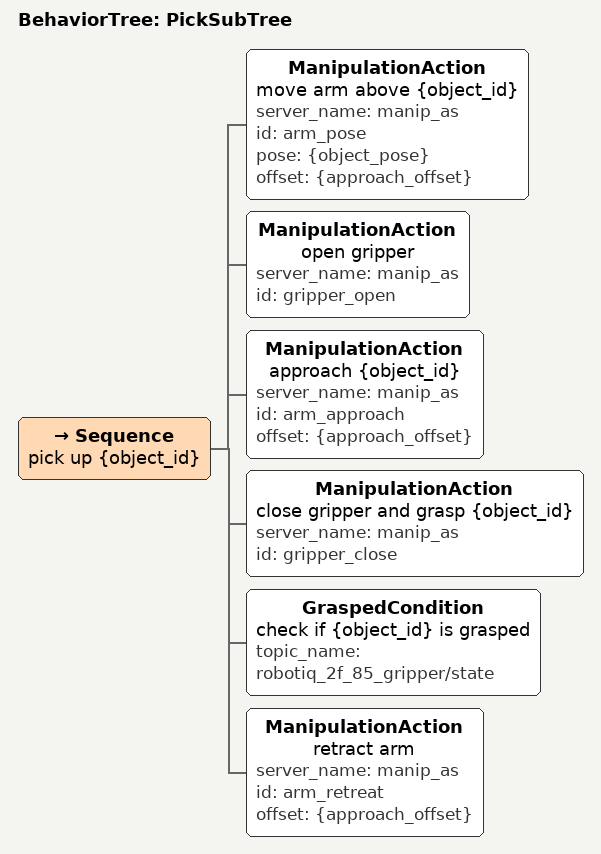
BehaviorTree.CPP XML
<root>
  <!--
    inputs:
      - object_pose
      - approach_offset
  -->
  <BehaviorTree ID="PickSubTree">

    <Sequence name="pick up {object_id}">

      <ManipulationAction
        name="move arm above {object_id}"
        server_name="manip_as"
        id="arm_pose"
        pose="{object_pose}"
        offset="{approach_offset}"
      />

      <ManipulationAction
        name="open gripper"
        server_name="manip_as"
        id="gripper_open"
      />

      <ManipulationAction
        name="approach {object_id}"
        server_name="manip_as"
        id="arm_approach"
        offset="{approach_offset}"
      />

      <ManipulationAction
        name="close gripper and grasp {object_id}"
        server_name="manip_as"
        id="gripper_close"
      />

      <GraspedCondition
        name="check if {object_id} is grasped"
        topic_name="robotiq_2f_85_gripper/state"
      />

      <ManipulationAction
        name="retract arm"
        server_name="manip_as"
        id="arm_retreat"
        offset="{approach_offset}"
      />

    </Sequence>
  </BehaviorTree>

</root>
